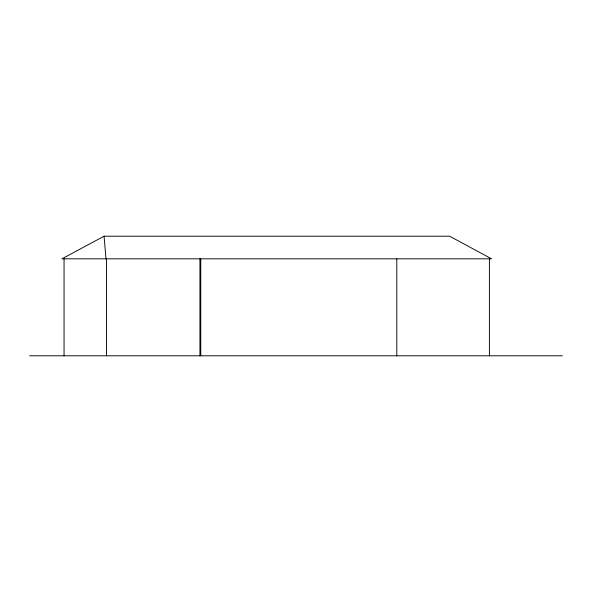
<?xml version="1.0" encoding="UTF-8"?>
<svg xmlns="http://www.w3.org/2000/svg" width="592" height="592" viewBox="0 0 592 592"><rect width="100%" height="100%" fill="white"/><g stroke="black" fill="none" stroke-linecap="round" stroke-linejoin="round"><path stroke-width="0.89" d="M104.066 236.208L61.908 258.822L491.552 258.822L449.646 236.208L104.066 236.208L106.012 258.822M29.6 355.792L562.4 355.792M489.406 258.822L489.406 355.792M396.803 258.822L396.803 355.792M200.769 258.822L200.769 355.792M199.933 258.822L199.933 355.792M106.486 258.822L106.486 355.792M64.054 258.822L64.054 355.792"/></g></svg>
